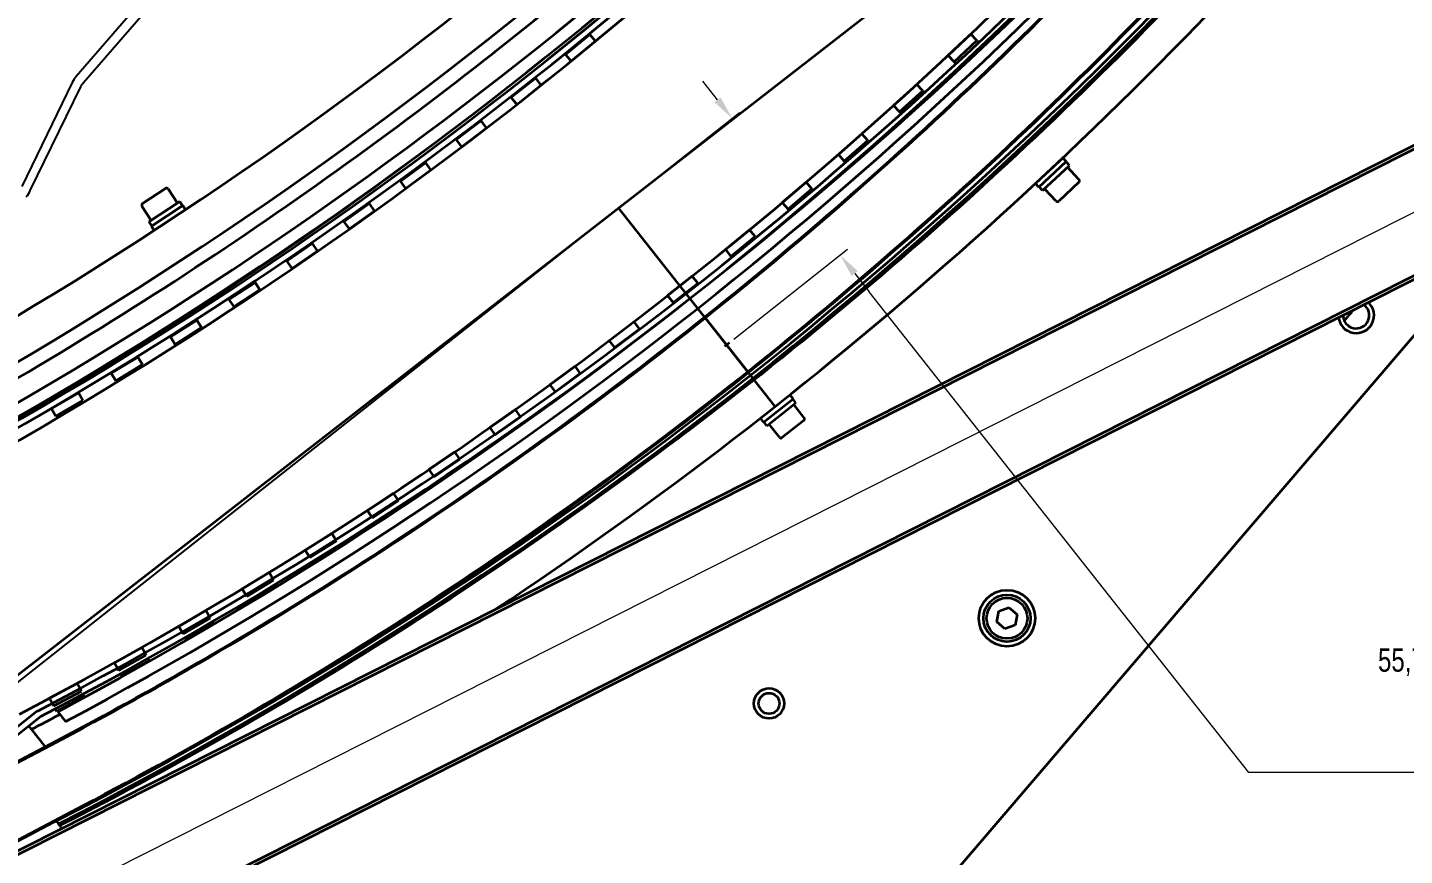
# Model space of a CAD drawing. Header units: millimetres. Extents: x -605 to 8012, y -2292 to 5879.
# Drawn here: x 4727 to 5459, y 1692 to 2132 of the extents above; entities that cross this region are included whole.
import ezdxf

# ---------------------------------------------------------------- set-up
doc = ezdxf.new("R2010")
doc.units = ezdxf.units.MM
doc.header["$LTSCALE"] = 5
doc.layers.get('0').update_dxf_attribs({"lineweight": 25})
doc.layers.add('Arestas Visíveis', color=7, linetype='Continuous', lineweight=35)
for name, color, linetype, lineweight, true_color in [('Dimensão', 7, 'Continuous', 18, 0x006400), ('Geometria de Sketch', 7, 'Continuous', 35, 0x008080), ('Linha de Centro', 7, 'Continuous', 18, 0x0000a0)]:
    doc.layers.add(name, color=color, linetype=linetype, lineweight=lineweight, true_color=true_color)
doc.styles.add('Texto_2_5_COTA - LNLS', font='SwissCLI.ttf')
doc.dimstyles.new('PADRAO-LNLS', dxfattribs={"dimscale": 5, "dimtxt": 2.5, "dimasz": 2.5, "dimexe": 1, "dimexo": 1, "dimgap": 0.25, "dimtad": 1, "dimdec": 1, "dimrnd": 1e-08, "dimzin": 0, "dimtxsty": 'Texto_2_5_COTA - LNLS', "dimcen": 0.09, "dimdle": 4, "dimclrd": 98, "dimclre": 98, "dimclrt": 1, "dimadec": 1, "dimazin": 0, "dimtfac": 0.6, "dimtdec": 3, "dimtmove": 0, "dimatfit": 3, "dimfxl": 1, "dimtolj": 1, "dimtzin": 0, "dimlwd": 15, "dimlwe": 15, "dimarcsym": 0})

# ---------------------------------------------------------------- blocks, each defined once
blk = doc.blocks.new('*D29')
at = {"layer": 'Defpoints', "color": 0, "linetype": 'Continuous', "transparency": 16777216}
for p in [(5101.32, 2083.83), (5040.88, 2036.1), (5098.36, 1963.31)]:
    blk.add_point(p, dxfattribs=at)
at = {"layer": 'Dimensão', "color": 98, "linetype": 'Continuous', "lineweight": 15, "transparency": 16777216}
for p, q in [((5093.57, 2093.64), (5085.82, 2103.45)), ((5044.8, 2039.2), (5105.24, 2086.93)), ((5102.28, 1966.41), (5162.72, 2014.14)), ((5166.54, 2001.23), (5174.29, 1991.42)), ((5376.08, 1735.87), (5174.29, 1991.42)), ((5830.08, 1735.87), (5376.08, 1735.87))]:
    blk.add_line(p, q, dxfattribs=at)
at = {"layer": 'Dimensão', "color": 98, "linetype": 'Continuous', "transparency": 16777216}
for points in [[(5095.2, 2094.93), (5091.93, 2092.35), (5101.32, 2083.83)], [(5168.18, 2002.52), (5164.91, 1999.94), (5158.8, 2011.04)]]:
    blk.add_solid(points, dxfattribs=at)
at = {"layer": 'Dimensão', "color": 1, "linetype": 'Continuous', "lineweight": 18, "transparency": 16777216, "insert": (5609.33, 1793.82), "char_height": 500, "attachment_point": 5, "style": 'Texto_2_5_COTA - LNLS'}
blk.add_mtext('\\A1;{\\H12.45;55,7 - (Centro Bloco Laminas e Centro Camara de Vacuo)}', dxfattribs=at)

msp = doc.modelspace()

# ---------------------------------------------------------------- linework, layer by layer
for p, q in [((4809.45071, 2171.66116), (4752.66579, 2106.05337)), ((4756.44638, 2102.78119), (4813.2313, 2168.38898)), ((4750.51154, 2102.78342), (4723.70298, 2047.51661)), ((4728.20165, 2045.33442), (4755.01021, 2100.60122)), ((5040.87693, 2036.10499), (4503.60443, 1611.85017))]:
    msp.add_line(p, q)
for points in [[(4752.66579, 2106.05337), (4751.86324, 2105.12613), (4751.08994, 2103.9758), (4750.51154, 2102.78342)], [(4755.01021, 2100.60122), (4755.39581, 2101.39615), (4755.91134, 2102.16303), (4756.44638, 2102.78119)], [(4726.04741, 2042.06446), (4726.84996, 2042.99171), (4727.62326, 2044.14203), (4728.20165, 2045.33442)]]:
    msp.add_open_spline(points, degree=3)
at = {"layer": 'Arestas Visíveis'}
for p, q in [((6138.12554, 2410.20131), (4680.2322, 1673.31535)), ((4680.98403, 1671.8279), (6138.13251, 2408.33736)), ((6138.38397, 2341.04893), (4708.12506, 1618.13068)), ((4708.87689, 1616.64322), (6138.39094, 2339.18498)), ((4970.31416, 2124.79271), (4970.96817, 2125.30915)), ((5025.70221, 2128.35173), (5012.80418, 2117.79623)), ((5015.75972, 2114.18478), (5028.65775, 2124.74028)), ((5025.46466, 2128.642), (5025.70221, 2128.35173)), ((5028.65775, 2124.74028), (5025.70221, 2128.35173)), ((5228.28126, 2128.60358), (5216.15096, 2117.17407)), ((5219.35123, 2113.77758), (5231.48152, 2125.20709)), ((5231.48152, 2125.20709), (5228.28126, 2128.60358)), ((5231.48152, 2125.20709), (5232.52072, 2124.10418)), ((4974.9225, 2118.95675), (4975.57651, 2119.47319)), ((5012.80418, 2117.79623), (5012.52422, 2118.13831)), ((5012.80418, 2117.79623), (5015.75972, 2114.18478)), ((5216.15096, 2117.17407), (5219.35123, 2113.77758)), ((5220.33622, 2112.73219), (5219.35123, 2113.77758)), ((4997.01258, 2105.10118), (4983.9323, 2094.77239)), ((4986.82436, 2091.10991), (4999.90465, 2101.4387)), ((4996.69485, 2105.50355), (4997.01258, 2105.10118)), ((4999.90465, 2101.4387), (4997.01258, 2105.10118)), ((5199.56518, 2101.81749), (5187.23726, 2090.60143)), ((5202.70568, 2098.36567), (5199.56518, 2101.81749)), ((4983.9323, 2094.77239), (4983.58398, 2095.21349)), ((4983.9323, 2094.77239), (4986.82436, 2091.10991)), ((5190.37775, 2087.14961), (5202.70568, 2098.36567)), ((5202.70568, 2098.36567), (5203.59934, 2097.38342)), ((5187.23726, 2090.60143), (5190.37775, 2087.14961)), ((5191.21755, 2086.22656), (5190.37775, 2087.14961)), ((4967.92155, 2082.35487), (4954.66299, 2072.25593)), ((4967.55114, 2082.84117), (4967.92155, 2082.35487)), ((4970.74925, 2078.64247), (4967.92155, 2082.35487)), ((4954.66299, 2072.25593), (4954.27336, 2072.76747)), ((4954.66299, 2072.25593), (4957.4907, 2068.54354)), ((4957.4907, 2068.54354), (4970.74925, 2078.64247)), ((5170.38599, 2075.53665), (5157.86419, 2064.53745)), ((5160.94397, 2061.03135), (5173.46576, 2072.03055)), ((5173.46576, 2072.03055), (5170.38599, 2075.53665)), ((5173.46576, 2072.03055), (5174.21692, 2071.17541)), ((5157.86419, 2064.53745), (5160.94397, 2061.03135)), ((4938.43797, 2060.11973), (4925.00518, 2050.25373)), ((4938.04084, 2060.66043), (4938.43797, 2060.11973)), ((4941.20045, 2056.35855), (4938.43797, 2060.11973)), ((5161.64166, 2060.23708), (5160.94397, 2061.03135)), ((5262.59612, 2049.09142), (5277.18833, 2062.76868)), ((5264.41975, 2047.14579), (5279.01197, 2060.82305)), ((5266.36499, 2045.31414), (5280.714, 2058.76344)), ((5273.54028, 2059.34936), (5273.53652, 2059.35338)), ((5279.01197, 2060.82305), (5277.18833, 2062.76868)), ((5280.714, 2058.76344), (5278.89037, 2060.70907)), ((5285.77435, 2051.17115), (5279.61958, 2057.73765)), ((4925.00518, 2050.25373), (4924.59971, 2050.80579)), ((4925.00518, 2050.25373), (4927.76766, 2046.49255)), ((4927.76766, 2046.49255), (4941.20045, 2056.35855)), ((5266.24417, 2052.51074), (5266.24041, 2052.51475)), ((4787.85301, 2038.41412), (4800.10079, 2046.48275)), ((4801.486, 2046.19781), (4806.43721, 2038.68212)), ((5140.75258, 2049.76906), (5128.04073, 2038.99007)), ((5131.05885, 2035.43075), (5143.77069, 2046.20975)), ((5143.77069, 2046.20975), (5140.75258, 2049.76906)), ((5143.77069, 2046.20975), (5144.38261, 2045.4881)), ((5264.41975, 2047.14579), (5262.59612, 2049.09142)), ((5266.36499, 2045.31414), (5264.54135, 2047.25977)), ((5273.61417, 2039.77344), (5267.4594, 2046.33994)), ((5285.7286, 2049.75768), (5275.02764, 2039.72769)), ((4787.56806, 2037.02891), (4792.51927, 2029.51322)), ((4807.68982, 2039.50733), (4791.26666, 2028.68802)), ((4809.29603, 2037.37214), (4792.5945, 2026.36946)), ((4807.68982, 2039.50733), (4809.15685, 2037.28046)), ((4809.29603, 2037.37214), (4810.75071, 2035.16401)), ((4908.57082, 2038.40254), (4894.9679, 2028.77248)), ((4908.17135, 2038.96683), (4908.57082, 2038.40254)), ((4911.26724, 2034.59372), (4908.57082, 2038.40254)), ((5128.04073, 2038.99007), (5131.05885, 2035.43075)), ((5131.61775, 2034.77163), (5131.05885, 2035.43075)), ((4791.26666, 2028.68802), (4792.73368, 2026.46115)), ((4894.9679, 2028.77248), (4894.57046, 2029.33387)), ((4894.9679, 2028.77248), (4897.66432, 2024.96366)), ((4897.66432, 2024.96366), (4911.26724, 2034.59372)), ((4792.5945, 2026.36946), (4794.04919, 2024.16132)), ((4960.05673, 1379.45679), (5509.14379, 2021.1347)), ((5110.67397, 2024.52257), (5097.77594, 2013.96707)), ((5100.73148, 2010.35563), (5113.62951, 2020.91112)), ((5113.62951, 2020.91112), (5110.67397, 2024.52257)), ((5113.62951, 2020.91112), (5114.10572, 2020.32924)), ((4878.32921, 2017.20991), (4864.56029, 2007.81872)), ((4867.18982, 2003.96342), (4880.95874, 2013.35461)), ((4877.95009, 2017.76575), (4878.32921, 2017.20991)), ((4880.95874, 2013.35461), (4878.32921, 2017.20991)), ((5097.77594, 2013.96707), (5100.73148, 2010.35563)), ((4864.56029, 2007.81872), (4864.1931, 2008.35707)), ((4864.56029, 2007.81872), (4867.18982, 2003.96342)), ((5101.15518, 2009.8379), (5100.73148, 2010.35563)), ((5080.15934, 1999.80487), (5067.07905, 1989.47608)), ((5083.0514, 1996.14239), (5080.15934, 1999.80487)), ((4847.72234, 1996.5483), (4833.79161, 1987.39884)), ((4836.35346, 1983.49824), (4850.28419, 1992.6477)), ((4847.38461, 1997.06252), (4847.72234, 1996.5483)), ((4850.28419, 1992.6477), (4847.72234, 1996.5483)), ((5069.97111, 1985.8136), (5083.0514, 1996.14239)), ((5083.0514, 1996.14239), (5083.39565, 1995.70644)), ((4833.79161, 1987.39884), (4833.47518, 1987.88063)), ((4833.79161, 1987.39884), (4836.35346, 1983.49824)), ((5067.07905, 1989.47608), (5069.97111, 1985.8136)), ((5070.26342, 1985.44342), (5069.97111, 1985.8136)), ((4816.48247, 1976.86233), (4816.75953, 1976.424)), ((4816.75953, 1976.424), (4802.67125, 1967.51905)), ((4805.16463, 1963.57434), (4819.25292, 1972.47928)), ((4819.25292, 1972.47928), (4816.75953, 1976.424)), ((5049.21797, 1975.62349), (5035.95941, 1965.52456)), ((5038.78711, 1961.81216), (5052.04567, 1971.91109)), ((5052.04567, 1971.91109), (5049.21797, 1975.62349)), ((5052.04567, 1971.91109), (5052.26197, 1971.62712)), ((4802.67125, 1967.51905), (4802.42433, 1967.9097)), ((4802.67125, 1967.51905), (4805.16463, 1963.57434)), ((5035.95941, 1965.52456), (5038.78711, 1961.81216)), ((4785.45023, 1956.84314), (4771.20868, 1948.18542)), ((4785.25134, 1957.17031), (4785.45023, 1956.84314)), ((4787.87439, 1952.8555), (4785.45023, 1956.84314)), ((5038.95209, 1961.59556), (5038.78711, 1961.81216)), ((4771.20868, 1948.18542), (4771.04823, 1948.44935)), ((4771.20868, 1948.18542), (4773.63284, 1944.19779)), ((4773.63284, 1944.19779), (4787.87439, 1952.8555)), ((5017.85929, 1951.98579), (5004.4265, 1942.11979)), ((5007.18898, 1938.35861), (5020.62177, 1948.22461)), ((5020.62177, 1948.22461), (5017.85929, 1951.98579)), ((5020.62177, 1948.22461), (5020.71435, 1948.09855)), ((5004.4265, 1942.11979), (5007.18898, 1938.35861)), ((4753.80396, 1937.81168), (4739.41348, 1929.40384)), ((4741.76767, 1925.3745), (4756.15815, 1933.78235)), ((4753.69892, 1937.99146), (4753.80396, 1937.81168)), ((4756.15815, 1933.78235), (4753.80396, 1937.81168)), ((5007.23093, 1938.30149), (5007.18898, 1938.35861)), ((5116.38209, 1924.3498), (5132.07843, 1936.74435)), ((5118.0347, 1922.25696), (5133.73104, 1934.6515)), ((5128.15435, 1933.64571), (5128.15094, 1933.65003)), ((5133.73104, 1934.6515), (5132.07843, 1936.74435)), ((5135.25284, 1932.45537), (5133.60024, 1934.54821)), ((4739.41348, 1929.40384), (4739.35464, 1929.50453)), ((4739.41348, 1929.40384), (4741.76767, 1925.3745)), ((4986.09285, 1928.89898), (4972.48992, 1919.26891)), ((4988.78926, 1925.09016), (4986.09285, 1928.89898)), ((5119.81811, 1920.2674), (5135.25284, 1932.45537)), ((5120.30618, 1927.44844), (5120.30276, 1927.45276)), ((5139.65316, 1924.46242), (5134.07562, 1931.52578)), ((4972.48992, 1919.26891), (4975.18634, 1915.46009)), ((4975.18634, 1915.46009), (4988.78926, 1925.09016)), ((4990.71528, 1922.36957), (4977.11235, 1912.73951)), ((4990.68862, 1922.40722), (4990.71528, 1922.36957)), ((5118.0347, 1922.25696), (5116.38209, 1924.3498)), ((5119.81811, 1920.2674), (5118.1655, 1922.36024)), ((5126.57288, 1914.13363), (5120.99533, 1921.19699)), ((5139.48807, 1923.05788), (5127.97742, 1913.96854)), ((4977.11235, 1912.73951), (4977.03587, 1912.84754)), ((4953.92832, 1906.37008), (4940.1594, 1896.97889)), ((4956.55786, 1902.51478), (4953.92832, 1906.37008)), ((4940.1594, 1896.97889), (4942.78893, 1893.12359)), ((4942.78893, 1893.12359), (4956.55786, 1902.51478)), ((4958.4361, 1899.761), (4944.66717, 1890.3698)), ((4958.2949, 1899.96801), (4958.4361, 1899.761)), ((4944.66717, 1890.3698), (4944.47693, 1890.64873)), ((4921.37552, 1884.40596), (4907.44479, 1875.2565)), ((4923.93737, 1880.50536), (4921.37552, 1884.40596)), ((4907.44479, 1875.2565), (4910.00664, 1871.3559)), ((4910.00664, 1871.3559), (4923.93737, 1880.50536)), ((4925.76726, 1877.71922), (4911.83653, 1868.56975)), ((4925.51644, 1878.1011), (4925.76726, 1877.71922)), ((4911.83653, 1868.56975), (4911.53751, 1869.02504)), ((4888.44434, 1863.01332), (4874.35606, 1854.10837)), ((4890.93772, 1859.0686), (4888.44434, 1863.01332)), ((4874.35606, 1854.10837), (4876.84944, 1850.16365)), ((4876.84944, 1850.16365), (4890.93772, 1859.0686)), ((4892.71871, 1856.25094), (4878.63043, 1847.346)), ((4892.36341, 1856.81305), (4892.71871, 1856.25094)), ((4878.63043, 1847.346), (4878.22781, 1847.98297)), ((4855.14483, 1842.19866), (4840.90328, 1833.54094)), ((4843.32744, 1829.55331), (4857.56899, 1838.21102)), ((4857.56899, 1838.21102), (4855.14483, 1842.19866)), ((4840.90328, 1833.54094), (4843.32744, 1829.55331)), ((4859.30053, 1835.36271), (4845.05898, 1826.705)), ((4858.8461, 1836.11023), (4859.30053, 1835.36271)), ((4845.05898, 1826.705), (4844.55817, 1827.5288)), ((5243.1009, 1821.64857), (5248.54505, 1823.5707)), ((5248.54505, 1823.5707), (5252.93174, 1819.81699)), ((4821.48712, 1821.96832), (4807.09664, 1813.56048)), ((4809.45084, 1809.53114), (4823.84132, 1817.93899)), ((4823.84132, 1817.93899), (4821.48712, 1821.96832)), ((4824.97488, 1815.99883), (4825.52288, 1815.06089)), ((5242.04344, 1815.97274), (5243.1009, 1821.64857)), ((5246.43012, 1812.21903), (5242.04344, 1815.97274)), ((5252.93174, 1819.81699), (5251.87427, 1814.14116)), ((4807.09664, 1813.56048), (4809.45084, 1809.53114)), ((4825.52288, 1815.06089), (4811.13241, 1806.65305)), ((5251.87427, 1814.14116), (5246.43012, 1812.21903)), ((4787.48147, 1802.32848), (4772.94644, 1794.17306)), ((4789.76499, 1798.25867), (4787.48147, 1802.32848)), ((4811.13241, 1806.65305), (4810.53901, 1807.66867)), ((4772.94644, 1794.17306), (4775.22996, 1790.10325)), ((4775.22996, 1790.10325), (4789.76499, 1798.25867)), ((4791.39607, 1795.35167), (4776.86104, 1787.19625)), ((4790.76025, 1796.48485), (4791.39607, 1795.35167)), ((4776.86104, 1787.19625), (4776.18088, 1788.40848)), ((4753.13824, 1783.2851), (4738.46309, 1775.3846)), ((4740.67523, 1771.27556), (4755.35038, 1779.17606)), ((4755.35038, 1779.17606), (4753.13824, 1783.2851)), ((4738.46309, 1775.3846), (4740.67523, 1771.27556)), ((4756.93048, 1776.24104), (4742.25534, 1768.34053)), ((4756.2128, 1777.57412), (4756.93048, 1776.24104)), ((4731.87618, 1768.47728), (4718.66563, 1758.04563)), ((4720.73138, 1755.42957), (4733.69573, 1765.66681)), ((4732.01527, 1768.54982), (4731.87618, 1768.47728)), ((4742.25534, 1768.34053), (4741.49439, 1769.75398)), ((4742.77444, 1768.17419), (4746.90596, 1762.94208)), ((4728.89808, 1758.85355), (4727.42689, 1760.71665)), ((4736.2573, 1749.53389), (4728.89808, 1758.85355)), ((4738.92473, 1750.93516), (4629.81919, 1693.61917)), ((4630.04477, 1693.17287), (4739.15726, 1750.49252)), ((4756.13195, 1718.17986), (4646.51185, 1660.59355)), ((4646.73743, 1660.14726), (4756.36448, 1717.73722)), ((4759.8969, 1719.59692), (4759.98773, 1719.48189)), ((4741.89755, 1710.11887), (4741.88723, 1710.13194)), ((4741.89755, 1710.11887), (4743.16101, 1708.51884)), ((4743.52951, 1708.05217), (4743.16101, 1708.51884)), ((4743.33958, 1708.42303), (4743.71944, 1707.68131)), ((4743.88403, 1707.60322), (4743.79272, 1707.71885))]:
    msp.add_line(p, q, dxfattribs=at)
for centre, radius in [((5247.48759, 1817.89486), 15), ((5247.48759, 1817.89486), 12.5), ((5247.48759, 1817.89486), 10.83333), ((5120.98235, 1772.59608), 8.03917), ((5120.98235, 1772.59608), 5.53917)]:
    msp.add_circle(centre, radius, dxfattribs=at)
for centre, radius, start, end in [((3576.25462, 3890.88959), 2228.83333, 297.42611141, 319.16634279), ((3576.25462, 3890.88959), 2250, 297.42208076, 319.17037344), ((3580.86296, 3885.05363), 2250, 308.30683743, 318.96815639), ((3599.96778, 3871.61688), 2248.33333, 297.66259024, 318.92986399), ((3599.96778, 3871.61688), 2251.66667, 297.66653776, 318.92986396), ((3593.75942, 3879.47909), 2250, 298.05587878, 318.53657542), ((3598.97796, 3862.11296), 2250, 297.62429781, 318.96815639), ((3597.89094, 3874.24697), 2250, 298.05587878, 318.53657542), ((3692.37592, 3762.07755), 2248.33333, 297.54237181, 319.05008239), ((3692.37592, 3762.07755), 2251.66667, 297.54636423, 319.05008239), ((3679.23265, 3760.47913), 2250, 297.62429781, 318.96815639), ((3684.52643, 3753.77514), 2250, 298.05587878, 318.53657542), ((3688.65794, 3748.54303), 2250, 298.05587878, 318.53657542), ((3716.72615, 3712.9977), 2250, 297.10558844, 319.48686576), ((3716.72615, 3712.9977), 2252, 297.115655, 319.4767992), ((3716.72615, 3712.9977), 2252.16667, 297.11858765, 319.47386655), ((3716.72615, 3712.9977), 2253, 297.11858765, 319.47386655), ((3716.72615, 3712.9977), 2271.16667, 303.65451724, 319.38124447), ((3580.86296, 3885.05363), 2250, 297.62429781, 308.28561677), ((3592.57411, 3870.22274), 2250, 297.62429781, 307.20648117), ((5285.04474, 2050.48729), 1, 313.1462271, 43.1462271), ((4800.65092, 2045.64768), 1, 33.3762271, 123.3762271), ((4788.40314, 2037.57904), 1, 123.3762271, 213.3762271), ((5274.34378, 2040.4573), 1, 223.1462271, 313.1462271), ((5433.16953, 1979.03495), 9.48, 186.43540906, 47.19283229), ((5433.16953, 1979.03495), 6.98, 178.58843822, 55.03980313), ((5138.86835, 1923.8427), 1, 308.2962271, 38.2962271), ((5127.35769, 1914.75336), 1, 218.2962271, 308.2962271), ((3685.6365, 3752.36936), 2250, 297.62429781, 298.05587878)]:
    msp.add_arc(centre, radius, start, end, dxfattribs=at)
for points, knots in [([(5378.09734, 2257.87544), (5288.53107, 2154.39295), (5189.4868, 2059.50953), (4975.02902, 1889.41887), (4860.08429, 1814.58345), (4738.92473, 1750.93516)], [-49.269709454, -49.269709454, -49.269709454, -49.269709454, -24.634854727, -24.634854727, 0, 0, 0, 0]), ([(4739.15726, 1750.49252), (4860.34441, 1814.1553), (4975.3153, 1889.00776), (5189.82191, 2059.13714), (5288.88873, 2154.04217), (5378.4754, 2257.54822)], [-49.280927338, -49.280927338, -49.280927338, -49.280927338, -24.640463669, -24.640463669, 0, 0, 0, 0]), ([(5429.29103, 2248.83177), (5383.5245, 2195.28997), (5334.45656, 2142.99257), (5230.01575, 2042.06942), (5174.617, 1993.46009), (5058.436, 1901.34909), (4997.64806, 1857.84239), (4873.00917, 1777.77357), (4809.25619, 1741.07839), (4743.88403, 1707.60322)], [0.054352905, 0.054352905, 0.054352905, 0.054352905, 12.731070002, 12.731070002, 25.462140004, 25.462140004, 38.193210006, 38.193210006, 50.642361876, 50.642361876, 50.642361876, 50.642361876]), ([(5406.07368, 2233.66133), (5314.99834, 2128.43531), (5214.28533, 2031.95324), (4996.21424, 1858.99681), (4879.33287, 1782.90052), (4756.13195, 1718.17986)], [-50.099831477, -50.099831477, -50.099831477, -50.099831477, -25.049915739, -25.049915739, 0, 0, 0, 0]), ([(4756.36448, 1717.73722), (4879.59299, 1782.47237), (4996.50053, 1858.5857), (5214.62044, 2031.58086), (5315.35601, 2128.08453), (5406.45174, 2233.33411)], [-50.11104936, -50.11104936, -50.11104936, -50.11104936, -25.05552468, -25.05552468, 0, 0, 0, 0])]:
    msp.add_open_spline(points, degree=3, knots=knots, dxfattribs=at)
for points, weights in [([(5426.80158, 1976.1767), (5430.21773, 1980.16891), (5431.83563, 1982.05962)], [1, 1.91221031689, 1.58453701898]), ([(4743.88403, 1707.60322), (4744.4807, 1706.84759), (4745.07788, 1706.09133)], [1.00000105121, 1.00000186319, 1.00000249259])]:
    msp.add_rational_spline(points, weights, degree=2, dxfattribs=at)
at = {"layer": 'Geometria de Sketch'}
for p, q in [((4711.86181, 1780.42812), (5369.89205, 2291.78185)), ((5124.23026, 1930.54707), (5040.87693, 2036.10499)), ((5087.04785, 1977.63454), (5109.66814, 1948.98842)), ((5098.358, 1963.31148), (5097.31579, 1962.48851)), ((5098.358, 1963.31148), (5100.01019, 1964.61613))]:
    msp.add_line(p, q, dxfattribs=at)
at = {"layer": 'Linha de Centro', "linetype": 'Continuous'}
msp.add_line((6140.48942, 2375.82089), (4692.32336, 1643.85154), dxfattribs=at)

# ---------------------------------------------------------------- dimensions: what is measured, and where the dimension line sits
at = {"layer": 'Dimensão', "color": 98, "linetype": 'Continuous', "lineweight": 18, "true_color": 0x006400}
dim = msp.add_linear_dim(base=(5101.31549, 2083.83002), p1=(5098.358, 1963.31148), p2=(5040.87693, 2036.10499), angle=308.2962271, text='{\\H12.45;<> - (Centro Bloco Laminas e Centro Camara de Vacuo)}', dimstyle='PADRAO-LNLS', override={"dimscale": 5, "dimtxt": 100, "dimgap": 10, "dimtih": 1, "dimtoh": 1, "dimdec": 1, "dimlfac": 0.6, "dimpost": '', "dimtol": 0, "dimlim": 0, "dimtp": 0, "dimtm": 0, "dimtdec": 3, "dimtofl": 0, "dimtmove": 1, "dimatfit": 2}, dxfattribs=at)
dim.commit()
dim.dimension.update_dxf_attribs({"geometry": '*D29', "text_midpoint": (5381.54912, 1735.87204), "dimtype": 160})

doc.saveas('drawing.dxf')
